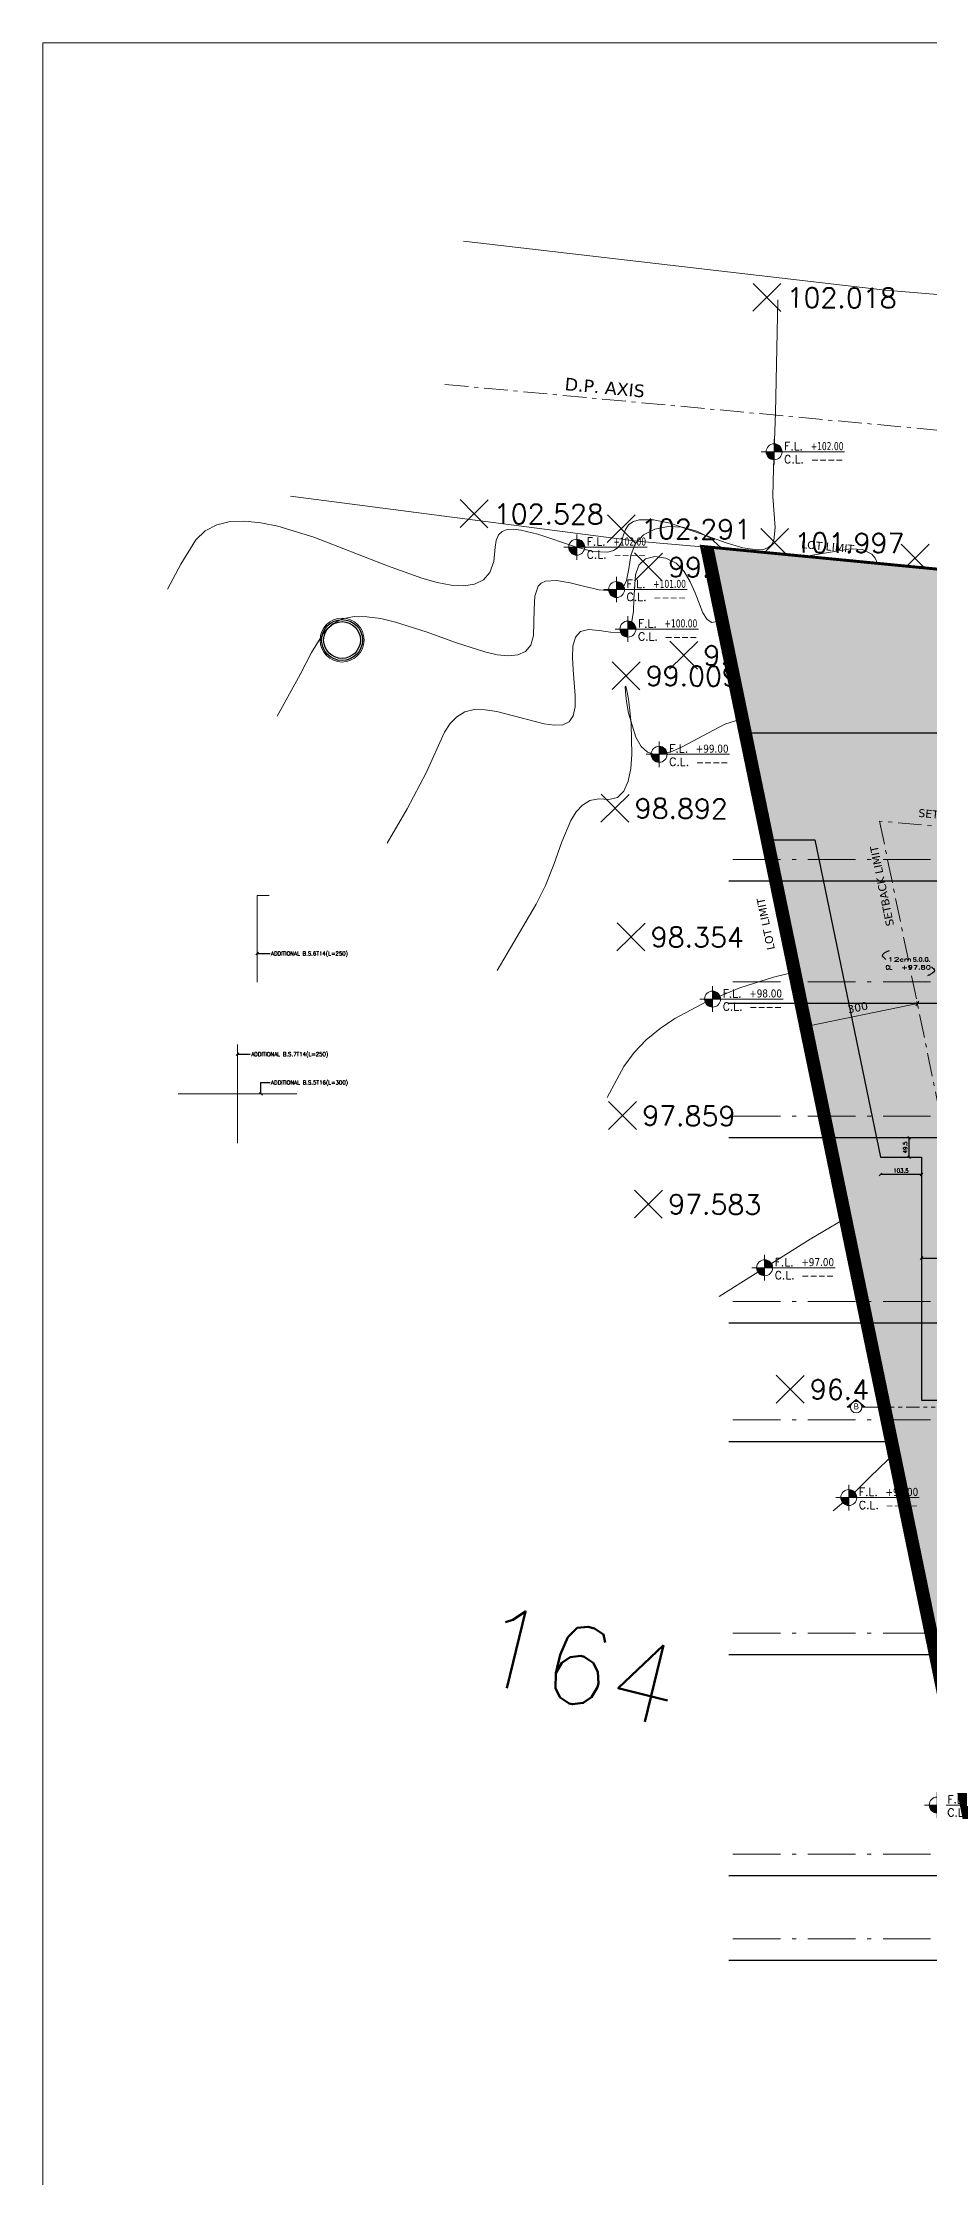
# Model space of a CAD drawing. Header units: inches. Extents: x -48 to 777, y -156 to 510.
# Drawn here: x 565.9 to 588.4, y 221.2 to 275.3 of the extents above; entities that cross this region are included whole.
import ezdxf
from ezdxf.enums import TextEntityAlignment as Align

# ---------------------------------------------------------------- set-up
doc = ezdxf.new("R2010")
doc.units = ezdxf.units.IN
doc.header["$MEASUREMENT"] = 0
doc.set_wipeout_variables(frame=1)
for name, pattern in [('ACAD_ISO06W100', [36, 24, -3, 0, -3, 0, -3, 0, -3]), ('ACAD_ISO10W100', [18, 12, -3, 0, -3]), ('HIDDEN', [0.375, 0.25, -0.125]), ('NUHA', [1.45, 0.75, -0.25, 0.2, -0.25])]:
    doc.linetypes.add(name, pattern=pattern)
doc.layers.get('Defpoints').update_dxf_attribs({"lineweight": 5})
for name, color, linetype, lineweight in [('A-AXIS', 253, 'ACAD_ISO10W100', 5), ('A-AXIS ST', 251, 'ACAD_ISO10W100', 5), ('A-DIM', 9, 'Continuous', 5), ('A-HIDDEN', 254, 'HIDDEN', 5), ('A-LEVELS', 139, 'Continuous', 20), ('A-LIMIT LOT', 235, 'ACAD_ISO10W100', 20), ('A-LIMIT ROAD', 69, 'Continuous', 20), ('A-NOTES', 151, 'Continuous', 20), ('A-PILLARS', 1, 'Continuous', 60), ('A-SIGNS1', 20, 'Continuous', 15), ('A-SIGNS2', 30, 'Continuous', 15), ('A-TEXT', 50, 'Continuous', 15), ('C-STONE', 42, 'Continuous', 30), ('H-PILLARS', 61, 'Continuous', 5), ('str-raft-bottom', 1, 'Continuous', 5)]:
    doc.layers.add(name, color=color, linetype=linetype, lineweight=lineweight)
doc.layers.add('HH-DARK GREY', color=7, linetype='Continuous', lineweight=5, true_color=0x404040)
for name, color, linetype in [('pts pc', 7, 'Continuous'), ('Str-Axes', 8, 'Continuous'), ('str-basement2', 5, 'Continuous'), ('str-sunken-slabs', 5, 'Continuous')]:
    doc.layers.add(name, color=color, linetype=linetype)
doc.styles.add('2mm', font='simplex.shx', dxfattribs={"height": 0.5})
doc.styles.add('5mm', font='simplex_.ttf', dxfattribs={"height": 5})
doc.styles.add('ROMAN', font='ROMANS.SHX')
doc.styles.add('ROMAND', font='verdana.ttf')
doc.styles.add('ROMANS', font='romans__.ttf', dxfattribs={"height": 0.14})
doc.styles.add('Stretch', font='GOTHIC.TTF', dxfattribs={"width": 0.75, "height": 0.2})
doc.dimstyles.new('M-1.100', dxfattribs={"dimtxt": 0.2, "dimasz": 0.1, "dimexe": 0.05, "dimexo": 0.05, "dimgap": 0.1, "dimtad": 1, "dimlfac": 100, "dimrnd": 0.5, "dimzin": 9, "dimdsep": 46, "dimtxsty": 'ROMAND', "dimblk": 'OBLIQUE', "dimcen": 1, "dimdle": 0.05, "dimclrd": 256, "dimclre": 256, "dimclrt": 2, "dimadec": 0, "dimazin": 0, "dimtfac": 0.666667, "dimtmove": 2, "dimatfit": 3, "dimfxl": 0.04, "dimtolj": 1, "dimtzin": 5, "dimlwd": -1, "dimlwe": -1, "dimarcsym": 0})
doc.dimstyles.new('structure', dxfattribs={"dimtxt": 0.1, "dimasz": 0.07, "dimexe": 0.18, "dimexo": 1, "dimgap": 0.05, "dimtad": 1, "dimdec": 1, "dimlfac": 100, "dimrnd": 0.5, "dimdsep": 46, "dimtxsty": 'ROMAN', "dimblk1": 'OBLIQUE', "dimblk2": 'OBLIQUE', "dimsah": 1, "dimcen": 0.009, "dimse1": 1, "dimse2": 1, "dimclrd": 4, "dimclre": 9, "dimclrt": 1, "dimadec": 0, "dimazin": 0, "dimtfac": 0.066667, "dimtdec": 1, "dimtix": 1, "dimtmove": 2, "dimatfit": 3, "dimldrblk": 'OBLIQUE', "dimfxl": 0.18, "dimtolj": 1, "dimarcsym": 0})

# ---------------------------------------------------------------- blocks, each defined once
blk = doc.blocks.new('ZDGFHGCGFF')
h = blk.add_hatch(color=256)
h.paths.add_polyline_path([(94.086, 59.804), (94.151, 59.726, 0.223535), (94.086, 59.756)])
h.paths.add_polyline_path([(94.151, 59.726), (94.195, 59.673), (94.151, 59.619, 0.17452), (94.17, 59.673, 0.17452)])
h.paths.add_polyline_path([(94.086, 59.589, 0.223535), (94.151, 59.619), (94.086, 59.541)])
for p, q in [((94.086, 59.756), (94.086, 59.804)), ((94.086, 59.804), (94.195, 59.673)), ((94.195, 59.673), (94.086, 59.541)), ((94.086, 59.541), (94.086, 59.589))]:
    blk.add_line(p, q)
blk.add_circle((94.086, 59.673), 0.0839)
blk = doc.blocks.new('ZDGFHGCJHGHFG')
at = {"layer": 'A-SIGNS1', "rotation": 90}
blk.add_blockref('ZDGFHGCGFF', (154.078, -34.414), dxfattribs=at)
at = {"layer": 'A-SIGNS2', "linetype": 'ACAD_ISO06W100', "ltscale": 0.01, "style": 'Stretch', "flags": 12}
blk.add_attdef('A', text='', height=0.0883, dxfattribs=at).set_placement((94.407, 59.684), align=Align.MIDDLE)
blk = doc.blocks.new('_Oblique')
at = {"color": 0, "linetype": 'ByBlock', "lineweight": -2}
blk.add_line((-0.5, -0.5), (0.5, 0.5), dxfattribs=at)
blk = doc.blocks.new('*D973')
at = {"layer": 'A-DIM', "transparency": 16777216}
for p, q in [((-315991.303, -27905.139), (-315994.339, -27905.765)), ((-315991.346, -27905.179), (-315991.362, -27905.1)), ((-315994.284, -27905.786), (-315994.3, -27905.706))]:
    blk.add_line(p, q, dxfattribs=at)
at = {"layer": 'Defpoints', "color": 0, "transparency": 16777216}
for p in [(-315991.335, -27905.228), (-315994.29, -27905.755), (-315994.274, -27905.835)]:
    blk.add_point(p, dxfattribs=at)
at = {"layer": 'A-DIM', "transparency": 16777216, "xscale": 0.1, "yscale": 0.1, "zscale": 0.1}
for p, rotation in [((-315991.352, -27905.149), 11.65575850896597), ((-315994.29, -27905.755), 191.655758508966)]:
    blk.add_blockref('_Oblique', p, dxfattribs=dict(at, rotation=rotation))
at = {"layer": 'A-DIM', "color": 2, "transparency": 16777216, "insert": (-315992.862, -27905.252), "char_height": 0.2, "attachment_point": 5, "rotation": 11.6558, "style": 'ROMAND'}
blk.add_mtext('\\A1;300', dxfattribs=at)
blk = doc.blocks.new('GXFHGCGFCD')
at = {"layer": 'A-SIGNS1', "linetype": 'NUHA'}
h = blk.add_hatch(color=256, dxfattribs=at)
h.paths.add_polyline_path([(90.382, 61.33), (90.382, 61.17), (90.542, 61.17, 0.414214)])
h.paths.add_polyline_path([(90.382, 61.17), (90.222, 61.17, 0.414214), (90.382, 61.01)])
at = {"layer": 'A-SIGNS1'}
for p, q in [((90.126, 61.17), (91.79, 61.17)), ((90.382, 60.914), (90.382, 61.426))]:
    blk.add_line(p, q, dxfattribs=at)
blk.add_circle((90.382, 61.17), 0.16, dxfattribs=at)
blk = doc.blocks.new('DGXFHXFGDFD')
at = {"layer": 'A-SIGNS1'}
blk.add_blockref('GXFHGCGFCD', (0, 0), dxfattribs=at)
at = {"layer": 'A-SIGNS2', "linetype": 'NUHA', "style": 'ROMANS'}
for s, p in [('C.L.', (90.583, 60.941)), ('F.L.', (90.583, 61.203))]:
    blk.add_text(s, height=0.16, dxfattribs=at).set_placement(p)
at = {"layer": 'A-SIGNS2', "style": 'ROMANS', "width": 0.910135, "flags": 4}
for tag, p, p2 in [('NIV.BETON', (91.116, 60.941), (91.79, 60.941)), ('NIV.FINI', (91.116, 61.203), (91.79, 61.203))]:
    blk.add_attdef(tag, text='', height=0.16, dxfattribs=at).set_placement(p, p2, align=Align.FIT)
blk = doc.blocks.new('DALLE-P')
at = {"color": 5}
for points in [[(-4.66, 3.29, 0, 0.4, 0), (-5.35, 2.97, 0.4, 0.4, 0)], [(4.91, -3.19, 0, 0.4, 0), (5.6, -2.87, 0.4, 0.4, 0)]]:
    blk.add_lwpolyline(points, format="xyseb", dxfattribs=at)
for points in [[(-5.65, 0.97), (-6.44, 1.88), (-4.66, 3.29)], [(5.9, -0.87), (6.69, -1.78), (4.91, -3.19)]]:
    blk.add_spline(points, degree=3, dxfattribs=at)
at = {"color": 1, "style": 'ROMANS', "width": 1.302339}
blk.add_text('cm', height=1, dxfattribs=at).set_placement((-2.15, 0.47), (0.85, 0.47), align=Align.FIT)
at = {"color": 1, "style": 'ROMANS'}
blk.add_text('CL', height=1, dxfattribs=at).set_placement((-5.65, -1.53))
for tag, width, p, p2 in [('SLABTHICKNESS', 1.557299, (-5.15, 0.47), (-2.15, 0.47)), ('SLABTYPE', 1.86013, (1.2, 0.47), (5.7, 0.47)), ('CONCRETELEVEL', 1.620528, (-1.75, -1.53), (5.75, -1.53))]:
    blk.add_attdef(tag, text='', height=1, dxfattribs=dict(at, width=width)).set_placement(p, p2, align=Align.FIT)
blk = doc.blocks.new('*D1665')
at = {"layer": 'Defpoints', "color": 0, "transparency": 16777216}
for p in [(588.2, 244.511), (589.477, 244.511), (589.477, 244.511)]:
    blk.add_point(p, dxfattribs=at)
at = {"layer": 'str-sunken-slabs', "color": 4, "lineweight": -2, "transparency": 16777216}
blk.add_line((588.2, 244.511), (589.477, 244.511), dxfattribs=at)
at = {"layer": 'str-sunken-slabs', "color": 4, "lineweight": -2, "transparency": 16777216, "xscale": 0.07, "yscale": 0.07, "zscale": 0.07, "rotation": 180}
blk.add_blockref('_Oblique', (588.2, 244.511), dxfattribs=at)
at = {"layer": 'str-sunken-slabs', "color": 4, "lineweight": -2, "transparency": 16777216, "xscale": 0.07, "yscale": 0.07, "zscale": 0.07}
blk.add_blockref('_Oblique', (589.477, 244.511), dxfattribs=at)
at = {"layer": 'str-sunken-slabs', "color": 1, "transparency": 16777216, "insert": (588.838, 244.611), "char_height": 0.1, "attachment_point": 5, "style": 'ROMAN'}
blk.add_mtext('\\A1;127.5', dxfattribs=at)
blk = doc.blocks.new('*D1667')
at = {"layer": 'Defpoints', "color": 0, "transparency": 16777216}
for p in [(587.163, 247.065), (588.2, 247.065), (587.163, 246.625)]:
    blk.add_point(p, dxfattribs=at)
at = {"layer": 'str-sunken-slabs', "color": 4, "lineweight": -2, "transparency": 16777216}
blk.add_line((588.2, 246.625), (587.163, 246.625), dxfattribs=at)
at = {"layer": 'str-sunken-slabs', "color": 4, "lineweight": -2, "transparency": 16777216, "xscale": 0.07, "yscale": 0.07, "zscale": 0.07, "rotation": 180}
blk.add_blockref('_Oblique', (587.163, 246.625), dxfattribs=at)
at = {"layer": 'str-sunken-slabs', "color": 4, "lineweight": -2, "transparency": 16777216, "xscale": 0.07, "yscale": 0.07, "zscale": 0.07}
blk.add_blockref('_Oblique', (588.2, 246.625), dxfattribs=at)
at = {"layer": 'str-sunken-slabs', "color": 1, "transparency": 16777216, "insert": (587.681, 246.725), "char_height": 0.1, "attachment_point": 5, "style": 'ROMAN'}
blk.add_mtext('\\A1;103.5', dxfattribs=at)
blk = doc.blocks.new('*D1668')
at = {"layer": 'Defpoints', "color": 0, "transparency": 16777216}
for p in [(587.887, 247.558), (588.2, 247.558), (588.2, 247.065)]:
    blk.add_point(p, dxfattribs=at)
at = {"layer": 'str-sunken-slabs', "color": 4, "lineweight": -2, "transparency": 16777216}
blk.add_line((587.887, 247.065), (587.887, 247.558), dxfattribs=at)
at = {"layer": 'str-sunken-slabs', "color": 4, "lineweight": -2, "transparency": 16777216, "xscale": 0.07, "yscale": 0.07, "zscale": 0.07}
for p, rotation in [((587.887, 247.558), 90), ((587.887, 247.065), 270)]:
    blk.add_blockref('_Oblique', p, dxfattribs=dict(at, rotation=rotation))
at = {"layer": 'str-sunken-slabs', "color": 1, "transparency": 16777216, "insert": (587.787, 247.312), "char_height": 0.1, "attachment_point": 5, "rotation": 90, "style": 'ROMAN'}
blk.add_mtext('\\A1;49.5', dxfattribs=at)
blk = doc.blocks.new('LOT 688  TOPOGRAPHIC PLAN')
blk.add_circle((-316005.9171, -27895.93821), 0.55739)
at = {"layer": 'A-LEVELS', "linetype": 'Continuous'}
for points in [[(-316010.34114, -27894.64581), (-316010.00251, -27894.01943), (-316009.62351, -27893.40383), (-316009.37992, -27893.17021), (-316009.08748, -27893.01798), (-316008.7518, -27892.93897), (-316008.37881, -27892.92432), (-316007.97444, -27892.96518), (-316007.54463, -27893.05271), (-316006.6324, -27893.33239), (-316004.76361, -27894.06247), (-316003.90195, -27894.37129), (-316003.51007, -27894.48068), (-316003.15206, -27894.54826), (-316002.83385, -27894.56517), (-316002.56138, -27894.52258), (-316002.34059, -27894.41164), (-316002.17739, -27894.22349), (-316002.07772, -27893.94929), (-316002.04, -27893.58977), (-316002.01605, -27893.41372), (-316001.95978, -27893.27679), (-316001.86426, -27893.18783), (-316001.73395, -27893.14124), (-316001.57362, -27893.13104), (-316001.38803, -27893.15127), (-316000.96012, -27893.25911), (-316000.0107, -27893.57714), (-315999.5654, -27893.69179), (-315999.1905, -27893.71318), (-315999.04136, -27893.67397), (-315998.92411, -27893.59353), (-315998.84351, -27893.46589), (-315998.79683, -27893.29467), (-315998.74187, -27893.13398), (-315998.65411, -27893.01538), (-315998.53605, -27892.93585), (-315998.39102, -27892.89133), (-315998.03347, -27892.89091), (-315997.60824, -27892.98143), (-315996.66184, -27893.30447), (-315996.19421, -27893.47158), (-315995.766, -27893.59882), (-315995.40397, -27893.65349), (-315995.25615, -27893.64339), (-315995.13492, -27893.60288), (-315995.04362, -27893.52788), (-315994.98548, -27893.41445), (-315994.95535, -27893.08726), (-315995.00701, -27892.30014), (-315994.99391, -27891.58421), (-315994.94398, -27890.17883), (-315994.88611, -27887.32207)], [(-316007.5579, -27897.86741), (-316006.97798, -27896.81437), (-316006.69092, -27896.25364), (-316006.36504, -27895.72494), (-316006.15768, -27895.52825), (-316005.90678, -27895.4032), (-316005.61537, -27895.34633), (-316005.29036, -27895.34757), (-316004.93862, -27895.39684), (-316004.56705, -27895.48407), (-316003.79195, -27895.73212), (-316003.02018, -27896.01112), (-316002.30684, -27896.24048), (-316001.9893, -27896.31136), (-316001.70703, -27896.33962), (-316001.46692, -27896.31516), (-316001.27585, -27896.22793), (-316001.14072, -27896.06784), (-316001.06838, -27895.82488), (-316001.05622, -27895.15648), (-316001.0371, -27894.82978), (-316000.95335, -27894.57779), (-316000.8742, -27894.49608), (-316000.76692, -27894.44805), (-316000.48419, -27894.4336), (-316000.13983, -27894.49289), (-315999.76893, -27894.5838), (-315999.4066, -27894.66421), (-315999.08795, -27894.69199), (-315998.84808, -27894.62503), (-315998.76847, -27894.54306), (-315998.71562, -27894.42803), (-315998.6575, -27894.13068), (-315998.60653, -27893.79859), (-315998.49541, -27893.49756), (-315998.28608, -27893.27282), (-315997.99834, -27893.12875), (-315997.65882, -27893.06495), (-315997.29414, -27893.08101), (-315996.93091, -27893.17654), (-315996.59576, -27893.35111), (-315996.31531, -27893.60434), (-315996.11265, -27893.93039), (-315995.9661, -27894.25485), (-315995.89754, -27894.37855), (-315995.82329, -27894.45617), (-315995.73684, -27894.47282), (-315995.63545, -27894.42812), (-315995.39538, -27894.22406), (-315995.11945, -27893.98795), (-315994.97324, -27893.90319), (-315994.82431, -27893.86479), (-315994.50834, -27893.87419), (-315993.04556, -27893.63094), (-315992.74, -27893.64814), (-315992.50312, -27893.75982), (-315992.41741, -27893.86096), (-315992.35723, -27893.99758), (-315992.3099, -27894.36733), (-315992.2912, -27894.54351), (-315992.24678, -27894.66197), (-315992.15526, -27894.68448), (-315992.01817, -27894.61526), (-315991.72712, -27894.43017), (-315991.45875, -27894.28867), (-315990.9198, -27894.12629)], [(-316001.99141, -27904.31061), (-316000.99946, -27902.63307), (-316000.76869, -27902.16032), (-316000.55746, -27901.62691), (-316000.35708, -27901.04892), (-316000.1287, -27900.51413), (-315999.99073, -27900.29307), (-315999.82983, -27900.11897), (-315999.6407, -27900.00388), (-315999.41801, -27899.95985), (-315999.16598, -27899.97879), (-315998.94736, -27899.92927), (-315998.78659, -27899.76575), (-315998.67648, -27899.51181), (-315998.60967, -27899.19147), (-315998.5788, -27898.82873), (-315998.59543, -27898.0721), (-315998.6282, -27897.72622), (-315998.66745, -27897.43397), (-315998.70583, -27897.21936), (-315998.73596, -27897.1064), (-315998.75051, -27897.1189), (-315998.74411, -27897.26036), (-315998.71503, -27897.49686), (-315998.66196, -27897.79047), (-315998.47852, -27898.39721), (-315998.3455, -27898.63445), (-315998.18362, -27898.782), (-315997.99514, -27898.84101), (-315997.78359, -27898.82692), (-315997.55252, -27898.75521), (-315997.30548, -27898.64136), (-315996.22863, -27898.07431), (-315995.95499, -27897.98205), (-315995.68661, -27897.94009), (-315995.17065, -27897.9811), (-315994.67945, -27898.0386), (-315994.44188, -27898.01635), (-315994.20863, -27897.94567), (-315993.29056, -27897.48369), (-315992.82933, -27897.28401), (-315992.35696, -27897.11797), (-315991.86048, -27897.03512), (-315991.34837, -27897.00787), (-315990.31233, -27897.0048)], [(-315999.20817, -27907.53221), (-315998.78537, -27906.74548), (-315998.52355, -27906.38893), (-315998.2144, -27906.06936), (-315997.86671, -27905.78353), (-315997.48928, -27905.52822), (-315996.6804, -27905.09625), (-315995.84485, -27904.75064), (-315994.99361, -27904.47902), (-315994.12769, -27904.27126), (-315993.24815, -27904.1172), (-315992.36321, -27903.98227), (-315991.49931, -27903.77041), (-315989.82419, -27903.14766)], [(-315996.37243, -27912.56863), (-315994.06274, -27911.11991), (-315992.89106, -27910.43137), (-315991.66476, -27909.84763), (-315991.00958, -27909.60551)], [(-315993.48329, -27918.0018), (-315993.01159, -27917.60335), (-315992.55258, -27917.15252), (-315992.09357, -27916.70169), (-315991.62188, -27916.30322), (-315991.12482, -27916.00948), (-315990.86281, -27915.91824)]]:
    blk.add_lwpolyline(points, dxfattribs=at)
at = {"layer": 'A-LEVELS', "color": 209, "linetype": 'Continuous'}
blk.add_lwpolyline([(-316004.77465, -27901.08901), (-316004.27276, -27900.21677), (-316003.78649, -27899.30078), (-316003.32458, -27898.27477), (-316003.18093, -27898.05707), (-316003.01186, -27897.88072), (-316002.81025, -27897.75868), (-316002.57032, -27897.70178), (-316002.29717, -27897.70344), (-316002.00119, -27897.74858), (-316001.38247, -27897.90874), (-316000.79761, -27898.06114), (-316000.54395, -27898.09658), (-316000.33005, -27898.08466), (-316000.16634, -27898.01025), (-316000.06299, -27897.85854), (-316000.01876, -27897.62984), (-316000.01679, -27897.34513), (-316000.06759, -27896.69761), (-316000.08436, -27896.37976), (-316000.07137, -27896.09582), (-316000.01062, -27895.86829), (-315999.8841, -27895.71964), (-315999.67613, -27895.66949), (-315999.40579, -27895.69471), (-315999.11891, -27895.73915), (-315998.86206, -27895.74583), (-315998.68003, -27895.65988), (-315998.58122, -27895.47004), (-315998.53974, -27895.20621), (-315998.52831, -27894.89989), (-315998.48664, -27894.28586), (-315998.40189, -27894.04115), (-315998.23838, -27893.8799), (-315997.994, -27893.82156), (-315997.7164, -27893.86172), (-315997.45904, -27893.99312), (-315997.25645, -27894.20226), (-315997.10078, -27894.46182), (-315996.97846, -27894.74253), (-315996.77952, -27895.25048), (-315996.67573, -27895.41924), (-315996.55101, -27895.4924), (-315996.39767, -27895.45923), (-315996.2184, -27895.34161), (-315995.79711, -27894.95388), (-315995.3172, -27894.53096), (-315995.06466, -27894.36936), (-315994.80874, -27894.27461), (-315994.27122, -27894.25672), (-315993.98456, -27894.23679), (-315993.72851, -27894.25809), (-315993.53968, -27894.37129), (-315993.43865, -27894.60317), (-315993.38503, -27895.23683), (-315993.36207, -27895.5263), (-315993.29478, -27895.72268), (-315993.23351, -27895.7684), (-315993.14911, -27895.77167), (-315992.92623, -27895.67622), (-315992.41532, -27895.32744), (-315991.94896, -27895.01543), (-315991.50732, -27894.77731), (-315991.05676, -27894.62993), (-315990.56626, -27894.58845)], dxfattribs=at)
at = {"layer": 'A-LIMIT LOT', "linetype": 'Continuous', "const_width": 0.1}
blk.add_lwpolyline([(-315996.80172, -27893.57917), (-315985.1164, -27950.2257), (-315970.22923, -27937.16678), (-315964.6636, -27941.43051), (-315964.08799, -27936.87852), (-315969.32038, -27930.53073), (-315969.32038, -27896.23659), (-315996.80172, -27893.57917)], dxfattribs=at)
at = {"layer": 'A-LIMIT ROAD', "linetype": 'Continuous'}
for points in [[(-315992.15526, -27887.07533), (-316002.84459, -27885.83384)], [(-315992.15526, -27887.07533), (-315973.78379, -27888.60145), (-315955.13582, -27890.27286)], [(-315998.45513, -27893.43141), (-316007.22571, -27892.29341)], [(-315998.45513, -27893.43141), (-315996.80172, -27893.57917)]]:
    blk.add_lwpolyline(points, dxfattribs=at)
at = {"layer": 'pts pc', "linetype": 'Continuous'}
for points in [[(-315994.80516, -27886.90615), (-315995.51594, -27887.60935)], [(-315994.80895, -27887.61314), (-315995.51215, -27886.90236)], [(-316002.22064, -27892.38548), (-316002.93142, -27893.08868)], [(-316002.22443, -27893.09247), (-316002.92763, -27892.38169)], [(-315998.49264, -27892.76747), (-315999.20342, -27893.47067)], [(-315998.49643, -27893.47446), (-315999.19963, -27892.76368)], [(-315994.60945, -27893.11629), (-315995.32023, -27893.81949)], [(-315994.61324, -27893.82328), (-315995.31644, -27893.1125)], [(-315991.05251, -27893.51036), (-315991.76329, -27894.21356)], [(-315991.0563, -27894.21735), (-315991.7595, -27893.50657)], [(-315997.80482, -27893.73517), (-315998.5156, -27894.43837)], [(-315997.80861, -27894.44216), (-315998.51181, -27893.73138)], [(-315994.14135, -27894.21781), (-315994.85213, -27894.92101)], [(-315994.14514, -27894.9248), (-315994.84834, -27894.21402)], [(-315996.9128, -27895.97398), (-315997.62358, -27896.67718)], [(-315996.91659, -27896.68097), (-315997.61979, -27895.97019)], [(-315993.74773, -27896.34195), (-315994.45851, -27897.04515)], [(-315993.75152, -27897.04894), (-315994.45472, -27896.33816)], [(-315998.3716, -27896.49217), (-315999.08238, -27897.19537)], [(-315998.37539, -27897.19916), (-315999.07859, -27896.48838)], [(-315994.48913, -27898.65301), (-315995.19991, -27899.35621)], [(-315994.49292, -27899.36), (-315995.19612, -27898.64922)], [(-315998.6516, -27899.84872), (-315999.36238, -27900.55192)], [(-315998.65539, -27900.55571), (-315999.35859, -27899.84493)], [(-315998.24608, -27903.10994), (-315998.95686, -27903.81314)], [(-315998.24987, -27903.81693), (-315998.95307, -27903.10615)], [(-315998.46034, -27907.63485), (-315999.17112, -27908.33805)], [(-315998.46413, -27908.34184), (-315999.16733, -27907.63106)], [(-315991.54556, -27908.99994), (-315992.25634, -27909.70314)], [(-315991.54935, -27909.70693), (-315992.25255, -27908.99615)], [(-315997.80536, -27909.8794), (-315998.51614, -27910.5826)], [(-315997.80915, -27910.58639), (-315998.51235, -27909.87561)], [(-315994.21646, -27914.5707), (-315994.92724, -27915.2739)], [(-315994.22025, -27915.27769), (-315994.92345, -27914.56691)]]:
    blk.add_lwpolyline(points, dxfattribs=at)
at = {"layer": 'pts pc'}
for centre, radius in [((-316005.9171, -27895.93821), 0.5174), ((-316005.91824, -27895.93821), 0.46554)]:
    blk.add_circle(centre, radius, dxfattribs=at)
at = {"layer": 'A-SIGNS1'}
ref = blk.add_blockref('DGXFHXFGDFD', (-316109.51107, -27968.68403), dxfattribs=dict(at, xscale=1.267200000000003, yscale=1.267200000000003, zscale=1.267200000000003))
ref.add_attrib('NIV.FINI', '+102.00', dxfattribs={"layer": 'A-SIGNS2', "height": 0.202752, "style": 'ROMAND', "width": 0.680836}).set_placement((-315994.04905, -27891.12741), (-315993.22108, -27891.12741), align=Align.FIT)
ref.add_attrib('NIV.BETON', '----', dxfattribs={"layer": 'A-SIGNS2', "height": 0.202752, "style": 'ROMAND', "width": 1.634557}).set_placement((-315994.04905, -27891.45918), (-315993.22108, -27891.45918), align=Align.FIT)
ref = blk.add_blockref('DGXFHXFGDFD', (-316114.50924, -27971.10049), dxfattribs=dict(at, xscale=1.267200000000003, yscale=1.267200000000003, zscale=1.267200000000003))
ref.add_attrib('NIV.FINI', '+102.00', dxfattribs={"layer": 'A-SIGNS2', "height": 0.202752, "style": 'ROMAND', "width": 0.680836}).set_placement((-315999.04722, -27893.54387), (-315998.21925, -27893.54387), align=Align.FIT)
ref.add_attrib('NIV.BETON', '----', dxfattribs={"layer": 'A-SIGNS2', "height": 0.202752, "style": 'ROMAND', "width": 1.634557}).set_placement((-315999.04722, -27893.87564), (-315998.21925, -27893.87564), align=Align.FIT)
ref = blk.add_blockref('DGXFHXFGDFD', (-316113.49992, -27972.17327), dxfattribs=dict(at, xscale=1.267200000000003, yscale=1.267200000000003, zscale=1.267200000000003))
ref.add_attrib('NIV.FINI', '+101.00', dxfattribs={"layer": 'A-SIGNS2', "height": 0.202752, "style": 'ROMAND', "width": 0.680836}).set_placement((-315998.0379, -27894.61666), (-315997.20993, -27894.61666), align=Align.FIT)
ref.add_attrib('NIV.BETON', '----', dxfattribs={"layer": 'A-SIGNS2', "height": 0.202752, "style": 'ROMAND', "width": 1.634557}).set_placement((-315998.0379, -27894.94842), (-315997.20993, -27894.94842), align=Align.FIT)
at = {"layer": 'A-NOTES', "linetype": 'Continuous', "style": '5mm'}
blk.add_text('164', height=2, rotation=346.245633, dxfattribs=at).set_placement((-316002.66321, -27922.27149))
at = {"layer": 'A-TEXT', "insert": (-316000.26204, -27889.28746), "char_height": 0.32, "width": 71.8076328, "attachment_point": 1, "rotation": 354.696245, "style": 'ROMAND'}
blk.add_mtext('D.P. AXIS', dxfattribs=at)
at = {"layer": 'pts pc', "color": 1, "char_height": 0.5, "attachment_point": 1, "rotation": 359.692852, "style": '2mm'}
for s, insert, width in [('\\Fsimplex.shx;\\W1.0000000000;\\T1.0000000000;\\o\\l102.018', (-315994.65922, -27887.01043), 3.3571429), ('\\Fsimplex.shx;\\W1.0000000000;\\T1.0000000000;\\o\\l102.528', (-316002.0747, -27892.48976), 3.452381), ('\\Fsimplex.shx;\\W1.0000000000;\\T1.0000000000;\\o\\l102.291', (-315998.3467, -27892.87175), 3.3571429), ('\\Fsimplex.shx;\\W1.0000000000;\\T1.0000000000;\\o\\l101.997', (-315994.46351, -27893.22057), 3.3571429), ('\\Fsimplex.shx;\\W1.0000000000;\\T1.0000000000;\\o\\l99.486', (-315997.65887, -27893.83945), 3.0714286), ('\\Fsimplex.shx;\\W1.0000000000;\\T1.0000000000;\\o\\l99.226', (-315993.99541, -27894.3221), 3.0714286), ('\\Fsimplex.shx;\\W1.0000000000;\\T1.0000000000;\\o\\l99.165', (-315996.76686, -27896.07827), 2.9761905), ('\\Fsimplex.shx;\\W1.0000000000;\\T1.0000000000;\\o\\l99.009', (-315998.22566, -27896.59645), 3.0714286), ('\\Fsimplex.shx;\\W1.0000000000;\\T1.0000000000;\\o\\l99.147', (-315993.60179, -27896.44624), 2.9761905), ('\\Fsimplex.shx;\\W1.0000000000;\\T1.0000000000;\\o\\l98.893', (-315994.34319, -27898.7573), 3.0714286), ('\\Fsimplex.shx;\\W1.0000000000;\\T1.0000000000;\\o\\l98.892', (-315998.50566, -27899.953), 3.0714286), ('\\Fsimplex.shx;\\W1.0000000000;\\T1.0000000000;\\o\\l98.354', (-315998.10013, -27903.21422), 3.0714286), ('\\Fsimplex.shx;\\W1.0000000000;\\T1.0000000000;\\o\\l97.859', (-315998.31439, -27907.73914), 3.0714286), ('\\Fsimplex.shx;\\W1.0000000000;\\T1.0000000000;\\o\\l97.093', (-315991.39961, -27909.10423), 3.0714286), ('\\Fsimplex.shx;\\W1.0000000000;\\T1.0000000000;\\o\\l97.583', (-315997.65942, -27909.98368), 3.0714286), ('\\Fsimplex.shx;\\W1.0000000000;\\T1.0000000000;\\o\\l96.413', (-315994.07051, -27914.67499), 2.9761905)]:
    blk.add_mtext(s, dxfattribs=dict(at, insert=insert, width=width))
at = {"linetype": 'Continuous'}
blk.add_wipeout([(-315996.80172, -27893.57917), (-315969.32038, -27896.23659), (-315969.32038, -27930.53073), (-315964.08799, -27936.87852), (-315964.6636, -27941.43051), (-315970.22923, -27937.16678), (-315985.1164, -27950.2257)], dxfattribs=at).dxf.layer = 'A-LIMIT LOT'
at = {"layer": 'A-HIDDEN', "linetype": 'ACAD_ISO10W100', "ltscale": 0.05}
blk.add_line((-316003.31537, -27889.46215), (-315961.40493, -27893.35283), dxfattribs=at)
blk.add_lwpolyline([(-315992.30527, -27900.52725), (-315983.21966, -27944.57125), (-315970.69258, -27933.58259), (-315972.32038, -27931.60779), (-315972.32038, -27902.3323)], close=True, dxfattribs=at)
at = {"layer": 'A-SIGNS1'}
ref = blk.add_blockref('DGXFHXFGDFD', (-316113.21193, -27973.17464), dxfattribs=dict(at, xscale=1.267200000000003, yscale=1.267200000000003, zscale=1.267200000000003))
ref.add_attrib('NIV.FINI', '+100.00', dxfattribs={"layer": 'A-SIGNS2', "height": 0.202752, "style": 'ROMAND', "width": 0.680836}).set_placement((-315997.74991, -27895.61803), (-315996.92194, -27895.61803), align=Align.FIT)
ref.add_attrib('NIV.BETON', '----', dxfattribs={"layer": 'A-SIGNS2', "height": 0.202752, "style": 'ROMAND', "width": 1.634557}).set_placement((-315997.74991, -27895.9498), (-315996.92194, -27895.9498), align=Align.FIT)
ref = blk.add_blockref('DGXFHXFGDFD', (-316112.42126, -27976.34873), dxfattribs=dict(at, xscale=1.267200000000003, yscale=1.267200000000003, zscale=1.267200000000003))
ref.add_attrib('NIV.FINI', '+99.00', dxfattribs={"layer": 'A-SIGNS2', "height": 0.202752, "style": 'ROMAND', "width": 0.797031}).set_placement((-315996.95924, -27898.79211), (-315996.13128, -27898.79211), align=Align.FIT)
ref.add_attrib('NIV.BETON', '----', dxfattribs={"layer": 'A-SIGNS2', "height": 0.202752, "style": 'ROMAND', "width": 1.634557}).set_placement((-315996.95924, -27899.12388), (-315996.13128, -27899.12388), align=Align.FIT)
ref = blk.add_blockref('DGXFHXFGDFD', (-316111.06787, -27982.55128), dxfattribs=dict(at, xscale=1.267200000000003, yscale=1.267200000000003, zscale=1.267200000000003))
ref.add_attrib('NIV.FINI', '+98.00', dxfattribs={"layer": 'A-SIGNS2', "height": 0.202752, "style": 'ROMAND', "width": 0.797031}).set_placement((-315995.60586, -27904.99466), (-315994.77789, -27904.99466), align=Align.FIT)
ref.add_attrib('NIV.BETON', '----', dxfattribs={"layer": 'A-SIGNS2', "height": 0.202752, "style": 'ROMAND', "width": 1.634557}).set_placement((-315995.60586, -27905.32643), (-315994.77789, -27905.32643), align=Align.FIT)
ref = blk.add_blockref('DGXFHXFGDFD', (-316109.74949, -27989.35903), dxfattribs=dict(at, xscale=1.267200000000003, yscale=1.267200000000003, zscale=1.267200000000003))
ref.add_attrib('NIV.FINI', '+97.00', dxfattribs={"layer": 'A-SIGNS2', "height": 0.202752, "style": 'ROMAND', "width": 0.797031}).set_placement((-315994.28747, -27911.80242), (-315993.4595, -27911.80242), align=Align.FIT)
ref.add_attrib('NIV.BETON', '----', dxfattribs={"layer": 'A-SIGNS2', "height": 0.202752, "style": 'ROMAND', "width": 1.634557}).set_placement((-315994.28747, -27912.13419), (-315993.4595, -27912.13419), align=Align.FIT)
ref = blk.add_blockref('DGXFHXFGDFD', (-316107.61854, -27995.18151), dxfattribs=dict(at, xscale=1.267200000000003, yscale=1.267200000000003, zscale=1.267200000000003))
ref.add_attrib('NIV.FINI', '+96.00', dxfattribs={"layer": 'A-SIGNS2', "height": 0.202752, "style": 'ROMAND', "width": 0.797031}).set_placement((-315992.15652, -27917.62489), (-315991.32855, -27917.62489), align=Align.FIT)
ref.add_attrib('NIV.BETON', '----', dxfattribs={"layer": 'A-SIGNS2', "height": 0.202752, "style": 'ROMAND', "width": 1.634557}).set_placement((-315992.15652, -27917.95666), (-315991.32855, -27917.95666), align=Align.FIT)
ref = blk.add_blockref('DGXFHXFGDFD', (-316105.37945, -28002.97223), dxfattribs=dict(at, xscale=1.267200000000003, yscale=1.267200000000003, zscale=1.267200000000003))
ref.add_attrib('NIV.FINI', '+95.00', dxfattribs={"layer": 'A-SIGNS2', "height": 0.202752, "style": 'ROMAND', "width": 0.797031}).set_placement((-315989.91743, -27925.41562), (-315989.08946, -27925.41562), align=Align.FIT)
ref.add_attrib('NIV.BETON', '----', dxfattribs={"layer": 'A-SIGNS2', "height": 0.202752, "style": 'ROMAND', "width": 1.634557}).set_placement((-315989.91743, -27925.74739), (-315989.08946, -27925.74739), align=Align.FIT)
at = {"layer": 'A-TEXT', "char_height": 0.2, "attachment_point": 1, "style": 'ROMAND'}
for s, insert, width, rotation in [('LOT LIMIT', (-315994.28256, -27893.4079), 71.8076328, 354.696245), ('SETBACK LIMIT', (-315991.31398, -27900.21764), 71.8076328, 354.696245), ('SETBACK LIMIT', (-315992.13588, -27903.20283), 7.1807633, 101.655751), ('LOT LIMIT', (-315995.1528, -27903.80893), 7.1807633, 101.655751)]:
    blk.add_mtext(s, dxfattribs=dict(at, insert=insert, width=width, rotation=rotation))
at = {"layer": 'A-DIM'}
dim = blk.add_aligned_dim(p1=(-315991.33548, -27905.22847), p2=(-315994.27362, -27905.83456), distance=-0.08127, dimstyle='M-1.100', dxfattribs=at)
dim.commit()
dim.dimension.update_dxf_attribs({"geometry": '*D973', "text_midpoint": (-315992.86222, -27905.25196)})

msp = doc.modelspace()

# ---------------------------------------------------------------- linework, layer by layer
at = {"layer": 'Str-Axes', "ltscale": 0.1}
msp.add_line((611.62657, 239.85688), (583.32678, 239.85688), dxfattribs=at)

# ---------------------------------------------------------------- next in the draw order: block references
at = {"layer": 'A-TEXT'}
msp.add_blockref('LOT 688  TOPOGRAPHIC PLAN', (316579.44716, 28156.10823), dxfattribs=at)

# ---------------------------------------------------------------- next in the draw order: hatches: boundary and pattern name
at = {"layer": 'H-PILLARS'}
h = msp.add_hatch(dxfattribs=at)
h.set_pattern_fill('ANSI31', color=256, scale=0.2)
h.set_pattern_definition([(45, (-242.491753, -76.210882), (-0.0176776695, 0.0176776695), [])])
h.paths.add_polyline_path([(582.69753, 262.52402), (590.49863, 224.70688), (597.42678, 224.70688), (597.42678, 228.60688), (597.22678, 228.60688), (597.22678, 224.90688), (590.66159, 224.90688), (582.9059, 262.50387)])
at = {"layer": 'HH-DARK GREY'}
h = msp.add_hatch(dxfattribs=at)
h.set_pattern_fill('EARTH', color=256, scale=2)
h.set_pattern_definition([(0, (-242.49175, -75.7109), (0.5, 0.5), [0.5, -0.5]), (0, (-242.49175, -75.5234), (0.5, 0.5), [0.5, -0.5]), (0, (-242.49175, -75.3359), (0.5, 0.5), [0.5, -0.5]), (90, (-242.42925, -75.2734), (-0.5, 0.5), [0.5, -0.5]), (90, (-242.24175, -75.2734), (-0.5, 0.5), [0.5, -0.5]), (90, (-242.05425, -75.2734), (-0.5, 0.5), [0.5, -0.5])])
edge = h.paths.add_edge_path()
edge.add_line((589.47678, 254.05845), (589.47678, 247.30845))
edge.add_line((589.47678, 247.30845), (589.97678, 247.30845))
edge.add_line((589.97678, 247.30845), (589.97678, 242.05688))
edge.add_line((589.97678, 242.05688), (592.77678, 242.05688))
edge.add_line((592.77678, 242.05688), (592.77678, 228.60688))
edge.add_line((592.77678, 228.60688), (597.22678, 228.60688))
edge.add_line((597.22678, 228.60688), (597.22678, 224.90688))
edge.add_line((597.22678, 224.90688), (590.66159, 224.90688))
edge.add_line((590.66159, 224.90688), (582.9059, 262.50387))
edge.add_line((582.9059, 262.50387), (609.87678, 259.89581))
edge.add_line((609.87678, 259.89581), (609.87678, 225.48774))
edge.add_line((609.87678, 225.48774), (610.35557, 224.90688))
edge.add_line((610.35557, 224.90688), (604.37678, 224.90688))
edge.add_arc((604.37678, 228.15688), 3.25, 180, 270, ccw=False)
edge.add_line((601.12678, 228.15688), (601.12678, 228.60688))
edge.add_line((601.12678, 228.60688), (605.57678, 228.60688))
edge.add_line((605.57678, 228.60688), (605.57678, 242.05688))
edge.add_line((605.57678, 242.05688), (607.12678, 242.05688))
edge.add_line((607.12678, 242.05688), (607.12678, 246.60861))
edge.add_line((607.12678, 246.60861), (605.42678, 246.60861))
edge.add_line((605.42678, 246.60861), (605.4268, 253.65849))
edge.add_line((605.4268, 253.65849), (606.67686, 253.65849))
edge.add_line((606.67686, 253.65849), (606.6768, 257.80831))
edge.add_line((606.6768, 257.80831), (589.47678, 257.80848))
edge.add_line((589.47678, 257.80848), (589.47671, 254.08973))
edge.add_line((589.47671, 254.08973), (589.47678, 254.05845))

# ---------------------------------------------------------------- next in the draw order: linework, layer by layer
at = {"layer": 'A-AXIS', "linetype": 'ACAD_ISO06W100', "ltscale": 0.014}
msp.add_line((586.77664, 240.73298), (610.66993, 240.73298), dxfattribs=at)
at = {"layer": 'A-AXIS ST', "ltscale": 0.1}
for p, q in [((613.12678, 254.60831), (583.32678, 254.60831)), ((613.12678, 251.50845), (583.32678, 251.50845)), ((613.12678, 248.10845), (583.32678, 248.10845)), ((613.12678, 243.40845), (583.32678, 243.40845)), ((613.12678, 240.40688), (583.32678, 240.40688)), ((613.12678, 235.00688), (583.32678, 235.00688)), ((613.12678, 229.40688), (583.32678, 229.40688)), ((613.12678, 227.25688), (583.32678, 227.25688))]:
    msp.add_line(p, q, dxfattribs=at)
at = {"layer": 'A-DIM'}
msp.add_lwpolyline([(565.94984, 275.30529), (633.72696, 275.30529), (633.72696, 193.41823), (565.94984, 193.41823)], close=True, dxfattribs=at)
at = {"layer": 'A-PILLARS'}
msp.add_lwpolyline([(582.69753, 262.52402), (590.49863, 224.70688), (597.42678, 224.70688), (597.42678, 228.60688), (597.22678, 228.60688), (597.22678, 224.90688), (590.66159, 224.90688), (582.9059, 262.50387)], close=True, dxfattribs=at)
msp.add_lwpolyline([(590.66159, 224.90688), (582.9059, 262.50387), (609.87678, 259.89581)], dxfattribs=at)
at = {"layer": 'C-STONE'}
msp.add_lwpolyline([(582.64544, 262.52905), (590.45789, 224.65688), (597.47678, 224.65688), (597.47678, 228.85688), (597.42678, 228.85688)], dxfattribs=at)
at = {"layer": 'Str-Axes', "ltscale": 0.1}
for p, q in [((611.62657, 254.05831), (583.32678, 254.05831)), ((611.62657, 250.95845), (583.32678, 250.95845)), ((611.62657, 247.55845), (583.32678, 247.55845)), ((611.62657, 242.85845), (583.32678, 242.85845)), ((611.62657, 234.45688), (583.32678, 234.45688)), ((611.62657, 228.85688), (583.32678, 228.85688)), ((611.62657, 226.70688), (583.32678, 226.70688))]:
    msp.add_line(p, q, dxfattribs=at)
at = {"layer": 'str-basement2'}
msp.add_lwpolyline([(589.97678, 247.30845), (589.47678, 247.30845), (589.47678, 255.1083), (589.47678, 257.80848), (583.67027, 257.80848), (584.22728, 255.10831), (585.5036, 255.10831), (587.16287, 247.06472), (588.19984, 247.06472), (588.19984, 240.90688), (592.77678, 240.90688), (592.77678, 242.05688), (589.97678, 242.05688)], close=True, dxfattribs=at)
at = {"layer": 'str-raft-bottom'}
for p, q in [((570.88193, 249.92209), (570.88193, 247.42209)), ((569.38193, 248.67209), (572.38193, 248.67209))]:
    msp.add_line(p, q, dxfattribs=at)
msp.add_lwpolyline([(571.68193, 253.69709), (571.38193, 253.69709), (571.38193, 251.49709)], dxfattribs=at)

# ---------------------------------------------------------------- next in the draw order: block references
at = {"layer": 'A-SIGNS1'}
ref = msp.add_blockref('ZDGFHGCJHGHFG', (421.3375, 136.30606), dxfattribs=dict(at, xscale=1.75, yscale=1.75, zscale=1.75))
ref.add_attrib('A', 'B', dxfattribs={"layer": 'A-SIGNS2', "linetype": 'ACAD_ISO06W100', "ltscale": 0.01, "height": 0.15457, "style": 'Stretch'}).set_placement((586.54954, 240.7525), align=Align.MIDDLE)
at = {"layer": 'str-basement2'}
ref = msp.add_blockref('DALLE-P', (587.86084, 251.97769), dxfattribs=dict(at, xscale=0.09999999999990905, yscale=0.09999999999990905, zscale=0.09999999999990905))
ref.add_attrib('CONCRETELEVEL', '+97.80', dxfattribs={"layer": '0', "color": 1, "height": 0.1, "style": 'ROMANS', "width": 1.341363}).set_placement((587.68624, 251.82495), (588.43624, 251.82495), align=Align.FIT)
ref.add_attrib('SLABTHICKNESS', '12', dxfattribs={"layer": '0', "color": 1, "height": 0.1, "style": 'ROMANS', "width": 1.557299}).set_placement((587.34616, 252.02495), (587.64616, 252.02495), align=Align.FIT)
ref.add_attrib('SLABTYPE', 'S.0.G.', dxfattribs={"layer": '0', "color": 1, "height": 0.1, "style": 'ROMANS', "width": 1.019196}).set_placement((587.98125, 252.02495), (588.43125, 252.02495), align=Align.FIT)

# ---------------------------------------------------------------- next in the draw order: texts
at = {"layer": 'str-raft-bottom', "style": 'ROMANS'}
for s, p in [('ADDITIONAL B.S.6T14(L=250)', (571.72913, 252.17647)), ('ADDITIONAL B.S.7T14(L=250)', (571.22913, 249.62467)), ('ADDITIONAL B.S.5T16(L=300)', (571.73193, 248.90789))]:
    msp.add_text(s, height=0.1, dxfattribs=at).set_placement(p)

# ---------------------------------------------------------------- next in the draw order: dimensions: what is measured, and where the dimension line sits
at = {"layer": 'str-sunken-slabs'}
for p1, p2, distance, picture, middle in [((588.19984, 247.06472), (588.19984, 247.55845), 0.31264, '*D1668', (587.7872, 247.31159)), ((588.19984, 247.06472), (587.16287, 247.06472), 0.43939, '*D1667', (587.68135, 246.72533)), ((588.19984, 244.51067), (589.47678, 244.51067), 0, '*D1665', (588.83831, 244.61067))]:
    dim = msp.add_aligned_dim(p1=p1, p2=p2, distance=distance, dimstyle='structure', override={"dimfxl": 0.04}, dxfattribs=at)
    dim.commit()
    dim.dimension.update_dxf_attribs({"geometry": picture, "text_midpoint": middle})

# ---------------------------------------------------------------- next in the draw order: leaders
at = {"layer": 'str-raft-bottom'}
for points in [[(571.38193, 252.2256), (571.70667, 252.2256)], [(570.88193, 249.6738), (571.20667, 249.6738)], [(571.47655, 248.67209), (571.47655, 248.95702), (571.70947, 248.95702)]]:
    msp.add_leader(points, dimstyle='structure', override={"dimgap": 0.05, "dimtad": 0, "dimfxl": 0.04, "dimfxlon": 1}, dxfattribs=at)

doc.saveas('drawing.dxf')
